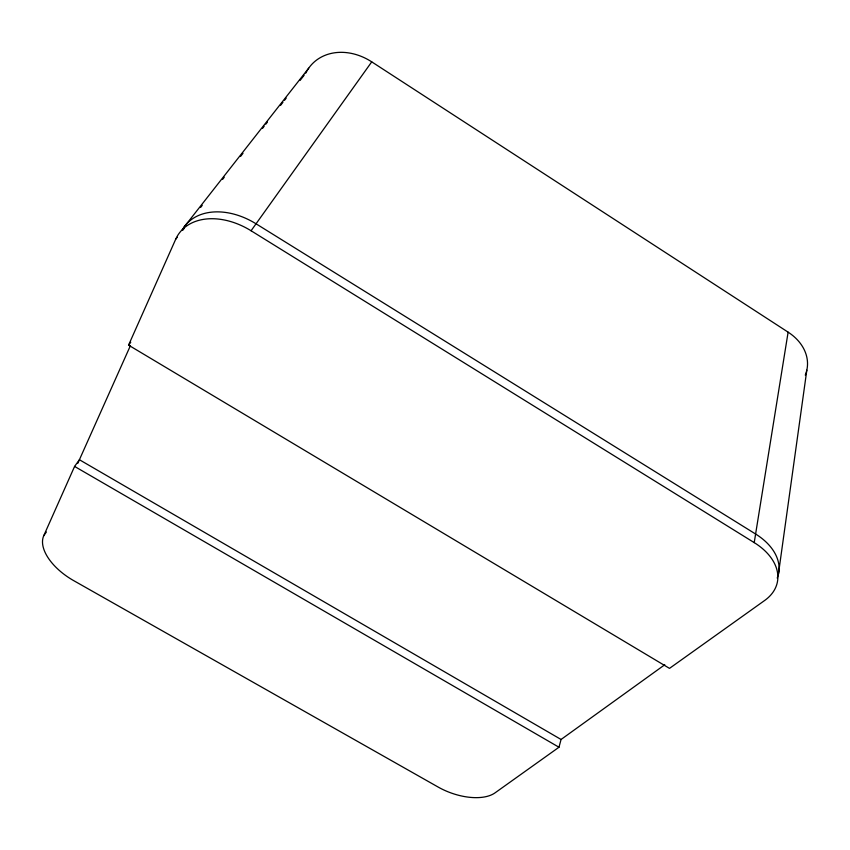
<?xml version="1.0" encoding="UTF-8"?>
<svg xmlns="http://www.w3.org/2000/svg" width="850" height="850" viewBox="0 0 850 850"><rect width="100%" height="100%" fill="white"/><g stroke="black" fill="none" stroke-linecap="round" stroke-linejoin="round"><path stroke-width="1.27" d="M778.388 574.334L806.82 370.175M177.225 237.288L175.706 239.232L128.562 345.142L669.503 668.376L764.681 600.461A60.488 39.355 11.4 0 0 754.226 542.619L788.12 332.159L371.737 61.859A53.178 43.552 42.6 0 0 305.756 73.174M561.064 739.479L79.411 459.733L74.588 466.427L43.732 535.755A46.846 24.82 30.8 0 0 73.652 580.614L438.196 787.079A44.402 22.907 20.2 0 0 495.072 792.838L558.981 747.235L561.064 739.479L664.785 664.742M77.807 463.324L130.475 345.525M43.732 535.755L46.367 532.026M175.706 239.232A63.442 44.848 36.2 0 1 251.069 230.754L371.737 61.859M128.562 345.142L130.762 342.221M182.665 230.339L184.301 228.257M200.6 207.442L202.236 205.36M222.615 179.339L224.241 177.257M240.539 156.442L242.994 153.319M262.554 128.339L264.18 126.257M265.816 124.174L267.442 122.092M280.489 105.442L282.933 102.319M284.559 100.236L286.195 98.154M300.05 80.463L304.13 75.257M183.951 227.248L308.688 68.191M74.588 466.427L558.981 747.235M251.069 230.754L754.226 542.619M777.208 578.064A60.106 39.387 11.3 0 0 755.618 534.023L256.041 223.794A63.017 44.848 36.4 0 0 182.091 230.286M788.12 332.159A51.106 39.004 6.1 0 1 805.269 375.116"/></g></svg>
